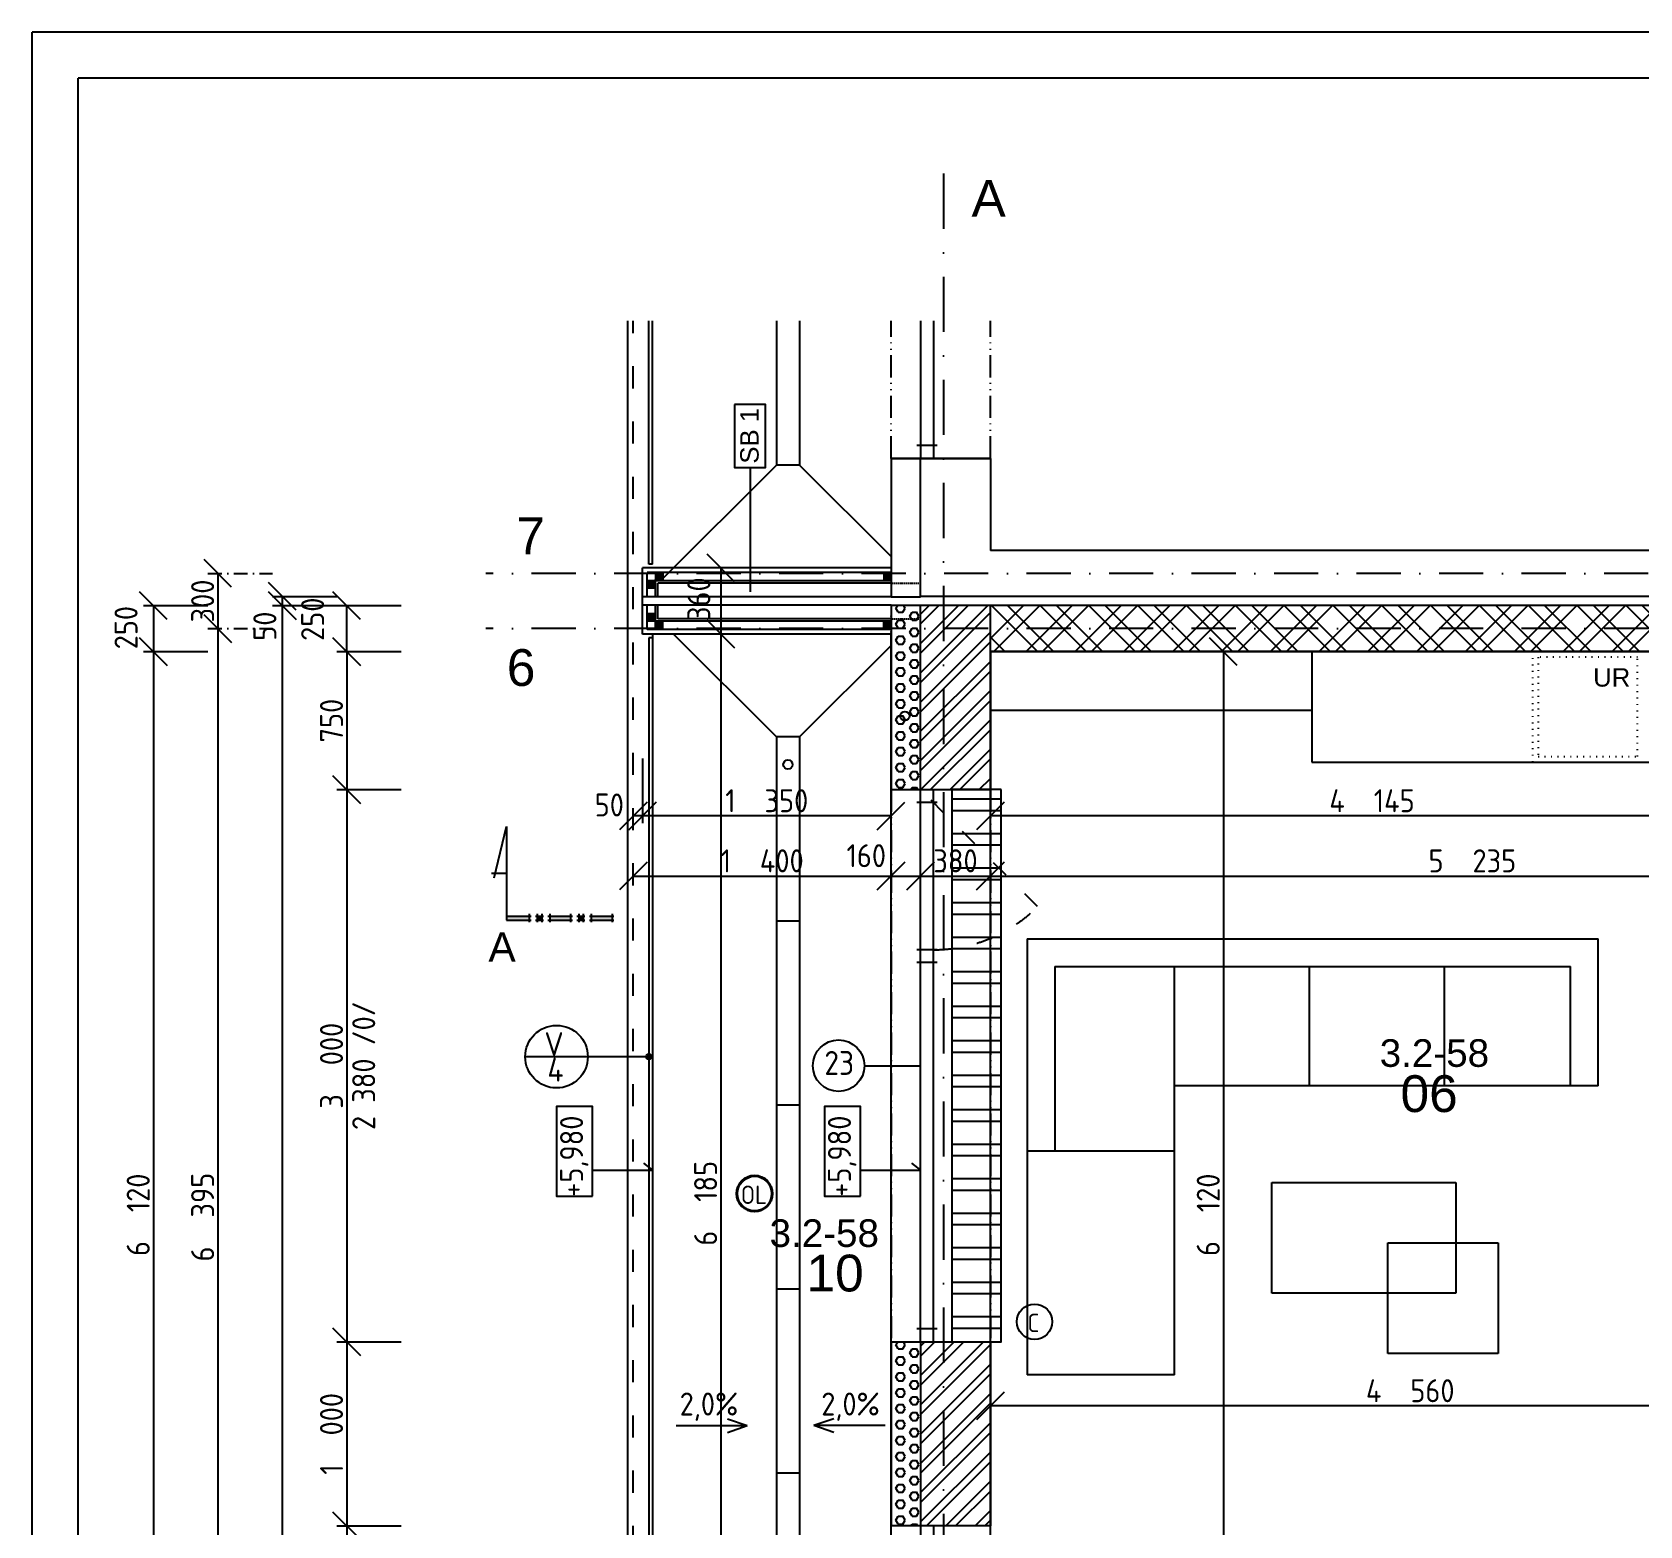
# Model space of a CAD drawing. Extents: x 4511820 to 5180432, y -1526536 to -944957.
# Drawn here: x 4975746 to 4984478, y -1141604 to -1133488 of the extents above; entities that cross this region are included whole.
import ezdxf

# ---------------------------------------------------------------- set-up
doc = ezdxf.new("R2010")
doc.units = 0
doc.header["$MEASUREMENT"] = 0
for name, pattern in [('ACAD_ISO03W100', [30, 12, -18]), ('ACAD_ISO07W100', [3.5, 0.5, -3]), ('ACAD_ISO12W100', [22, 12, -3, 0.5, -3, 0.5, -3]), ('BODKOCIARKOVANA_3', [5.6, 3, -1.3, 0, -1.3])]:
    doc.linetypes.add(name, pattern=pattern)
doc.layers.get('0').update_dxf_attribs({"linetype": 'CONTINUOUS'})
doc.layers.get('Defpoints').update_dxf_attribs({"color": 61, "linetype": 'CONTINUOUS'})
for name, color, linetype in [('KÓTY', 4, 'CONTINUOUS'), ('MÚRY', 1, 'CONTINUOUS'), ('OKNÁ', 143, 'CONTINUOUS'), ('osi', 253, 'CONTINUOUS'), ('Plochy', 41, 'CONTINUOUS'), ('POPIS', 7, 'CONTINUOUS'), ('POZEMOK', 7, 'CONTINUOUS'), ('TENKÁ', 7, 'CONTINUOUS'), ('tzb', 153, 'CONTINUOUS'), ('Z-Kúrenie', 101, 'CONTINUOUS'), ('ZARIADENIE', 47, 'CONTINUOUS'), ('ZARIADENIE1', 145, 'CONTINUOUS'), ('ŠRAFY', 82, 'CONTINUOUS')]:
    doc.layers.add(name, color=color, linetype=linetype)
doc.layers.add('zz-kanal-daždová', color=136, linetype='CONTINUOUS', lineweight=40)
doc.styles.add('ARIAL', font='arial.ttf')
doc.styles.add('styl1', font='arial.ttf')
doc.styles.add('STYLE1', font='isocp.shx')
doc.dimstyles.new('STANDARD-50', dxfattribs={"dimtxt": 125, "dimasz": 150, "dimexe": 10, "dimexo": 200, "dimgap": 20, "dimtad": 1, "dimdsep": 46, "dimlunit": 6, "dimtxsty": 'STYLE1', "dimblk1": 'OBLIQUE', "dimblk2": 'OBLIQUE', "dimsah": 1, "dimcen": 2.5, "dimse1": 1, "dimse2": 1, "dimadec": 0, "dimazin": 0, "dimtfac": 1, "dimtmove": 1, "dimatfit": 3, "dimldrblk": 'OBLIQUE', "dimfxl": 1, "dimtolj": 1, "dimtzin": 0, "dimarcsym": 0})
pattern_1 = [(45, (0, 175781), (-79.549513, 79.549513), []), (45, (53.03, 175781), (-79.549513, 79.549513), [])]
pattern_2 = [(315, (6325766.1914, 3884251.8086), (4.4194173824, 4.4194173824), [])]

# ---------------------------------------------------------------- blocks, each defined once
blk = doc.blocks.new('_OBLIQUE')
at = {"color": 0, "linetype": 'ByBlock'}
blk.add_line((-0.5, -0.5), (0.5, 0.5), dxfattribs=at)
blk = doc.blocks.new('*D13036')
at = {"layer": 'Defpoints', "color": 0}
for p in [(4979296, -1136429.2), (4976754.5, -1136729.2), (4979296, -1136729.2)]:
    blk.add_point(p, dxfattribs=at)
at = {"layer": 'KÓTY', "color": 0, "lineweight": -2}
blk.add_line((4976754.5, -1136429.2), (4976754.5, -1136729.2), dxfattribs=at)
at = {"layer": 'KÓTY', "color": 0, "linetype": 'ByBlock', "lineweight": -2, "xscale": 150, "yscale": 150, "zscale": 150}
for p, rotation in [((4976754.5, -1136429.2), 90), ((4976754.5, -1136729.2), 270)]:
    blk.add_blockref('_OBLIQUE', p, dxfattribs=dict(at, rotation=rotation))
at = {"layer": 'KÓTY', "color": 0, "insert": (4976672, -1136579.2), "char_height": 125, "attachment_point": 5, "rotation": 90, "style": 'STYLE1'}
blk.add_mtext('\\A1;300', dxfattribs=at)
blk = doc.blocks.new('*D13037')
at = {"layer": 'Defpoints', "color": 0}
for p in [(4979011, -1136554.2), (4977104.5, -1136604.2), (4979011, -1136604.2)]:
    blk.add_point(p, dxfattribs=at)
at = {"layer": 'KÓTY', "color": 0, "lineweight": -2}
blk.add_line((4977104.5, -1136554.2), (4977104.5, -1136604.2), dxfattribs=at)
at = {"layer": 'KÓTY', "color": 0, "linetype": 'ByBlock', "lineweight": -2, "xscale": 150, "yscale": 150, "zscale": 150}
for p, rotation in [((4977104.5, -1136554.2), 90), ((4977104.5, -1136604.2), 270)]:
    blk.add_blockref('_OBLIQUE', p, dxfattribs=dict(at, rotation=rotation))
at = {"layer": 'KÓTY', "color": 0, "insert": (4977010, -1136716), "char_height": 125, "attachment_point": 5, "rotation": 90, "style": 'STYLE1'}
blk.add_mtext('\\A1;50', dxfattribs=at)
blk = doc.blocks.new('*D13038')
at = {"layer": 'Defpoints', "color": 0}
for p in [(4980951, -1136604.2), (4976404.5, -1136854.2), (4980951, -1136854.2)]:
    blk.add_point(p, dxfattribs=at)
at = {"layer": 'KÓTY', "color": 0, "lineweight": -2}
blk.add_line((4976404.5, -1136604.2), (4976404.5, -1136854.2), dxfattribs=at)
at = {"layer": 'KÓTY', "color": 0, "linetype": 'ByBlock', "lineweight": -2, "xscale": 150, "yscale": 150, "zscale": 150}
for p, rotation in [((4976404.5, -1136604.2), 90), ((4976404.5, -1136854.2), 270)]:
    blk.add_blockref('_OBLIQUE', p, dxfattribs=dict(at, rotation=rotation))
at = {"layer": 'KÓTY', "color": 0, "insert": (4976256, -1136724), "char_height": 125, "attachment_point": 5, "rotation": 90, "style": 'STYLE1'}
blk.add_mtext('\\A1;250', dxfattribs=at)
blk = doc.blocks.new('*D13039')
at = {"layer": 'Defpoints', "color": 0}
for p in [(4980951, -1136854.2), (4976404.5, -1142974.2), (4980951, -1142974.2)]:
    blk.add_point(p, dxfattribs=at)
at = {"layer": 'KÓTY', "color": 0, "lineweight": -2}
blk.add_line((4976404.5, -1136854.2), (4976404.5, -1142974.2), dxfattribs=at)
at = {"layer": 'KÓTY', "color": 0, "linetype": 'ByBlock', "lineweight": -2, "xscale": 150, "yscale": 150, "zscale": 150}
for p, rotation in [((4976404.5, -1136854.2), 90), ((4976404.5, -1142974.2), 270)]:
    blk.add_blockref('_OBLIQUE', p, dxfattribs=dict(at, rotation=rotation))
at = {"layer": 'KÓTY', "color": 0, "insert": (4976322, -1139914.2), "char_height": 125, "attachment_point": 5, "rotation": 90, "style": 'STYLE1'}
blk.add_mtext('\\A1;6ﾠ120', dxfattribs=at)
blk = doc.blocks.new('*D13049')
at = {"layer": 'Defpoints', "color": 0}
for p in [(4980696, -1136729.2), (4976754.5, -1143124.2), (4980696, -1143124.2)]:
    blk.add_point(p, dxfattribs=at)
at = {"layer": 'KÓTY', "color": 0, "lineweight": -2}
blk.add_line((4976754.5, -1136729.2), (4976754.5, -1143124.2), dxfattribs=at)
at = {"layer": 'KÓTY', "color": 0, "linetype": 'ByBlock', "lineweight": -2, "xscale": 150, "yscale": 150, "zscale": 150}
for p, rotation in [((4976754.5, -1136729.2), 90), ((4976754.5, -1143124.2), 270)]:
    blk.add_blockref('_OBLIQUE', p, dxfattribs=dict(at, rotation=rotation))
at = {"layer": 'KÓTY', "color": 0, "insert": (4976672, -1139926.7), "char_height": 125, "attachment_point": 5, "rotation": 90, "style": 'STYLE1'}
blk.add_mtext('\\A1;6ﾠ395', dxfattribs=at)
blk = doc.blocks.new('*D13055')
at = {"layer": 'Defpoints', "color": 0}
for p in [(4979211, -1136604.2), (4977104.5, -1169414.2), (4982061, -1169414.2)]:
    blk.add_point(p, dxfattribs=at)
at = {"layer": 'KÓTY', "color": 0, "lineweight": -2}
blk.add_line((4977104.5, -1136604.2), (4977104.5, -1169414.2), dxfattribs=at)
at = {"layer": 'KÓTY', "color": 0, "linetype": 'ByBlock', "lineweight": -2, "xscale": 150, "yscale": 150, "zscale": 150}
for p, rotation in [((4977104.5, -1136604.2), 90), ((4977104.5, -1169414.2), 270)]:
    blk.add_blockref('_OBLIQUE', p, dxfattribs=dict(at, rotation=rotation))
at = {"layer": 'KÓTY', "color": 0, "insert": (4977022, -1153009.2), "char_height": 125, "attachment_point": 5, "rotation": 90, "style": 'STYLE1'}
blk.add_mtext('\\A1;32ﾠ810', dxfattribs=at)
blk = doc.blocks.new('*D13056')
at = {"layer": 'Defpoints', "color": 0}
for p in [(4977454.5, -1136604.2), (4980951, -1136604.2), (4980951, -1136854.2)]:
    blk.add_point(p, dxfattribs=at)
at = {"layer": 'KÓTY', "color": 0, "lineweight": -2}
blk.add_line((4977454.5, -1136854.2), (4977454.5, -1136604.2), dxfattribs=at)
at = {"layer": 'KÓTY', "color": 0, "linetype": 'ByBlock', "lineweight": -2, "xscale": 150, "yscale": 150, "zscale": 150}
for p, rotation in [((4977454.5, -1136604.2), 90), ((4977454.5, -1136854.2), 270)]:
    blk.add_blockref('_OBLIQUE', p, dxfattribs=dict(at, rotation=rotation))
at = {"layer": 'KÓTY', "color": 0, "insert": (4977269.5, -1136678.4), "char_height": 125, "attachment_point": 5, "rotation": 90, "style": 'STYLE1'}
blk.add_mtext('\\A1;250', dxfattribs=at)
blk = doc.blocks.new('*D13057')
at = {"layer": 'Defpoints', "color": 0}
for p in [(4980951, -1136854.2), (4977454.5, -1137604.2), (4980951, -1137604.2)]:
    blk.add_point(p, dxfattribs=at)
at = {"layer": 'KÓTY', "color": 0, "lineweight": -2}
blk.add_line((4977454.5, -1136854.2), (4977454.5, -1137604.2), dxfattribs=at)
at = {"layer": 'KÓTY', "color": 0, "linetype": 'ByBlock', "lineweight": -2, "xscale": 150, "yscale": 150, "zscale": 150}
for p, rotation in [((4977454.5, -1136854.2), 90), ((4977454.5, -1137604.2), 270)]:
    blk.add_blockref('_OBLIQUE', p, dxfattribs=dict(at, rotation=rotation))
at = {"layer": 'KÓTY', "color": 0, "insert": (4977372, -1137229.2), "char_height": 125, "attachment_point": 5, "rotation": 90, "style": 'STYLE1'}
blk.add_mtext('\\A1;750', dxfattribs=at)
blk = doc.blocks.new('*D13058')
at = {"layer": 'Defpoints', "color": 0}
for p in [(4980571, -1137604.2), (4977454.5, -1140604.2), (4980571, -1140604.2)]:
    blk.add_point(p, dxfattribs=at)
at = {"layer": 'KÓTY', "color": 0, "lineweight": -2}
blk.add_line((4977454.5, -1137604.2), (4977454.5, -1140604.2), dxfattribs=at)
at = {"layer": 'KÓTY', "color": 0, "linetype": 'ByBlock', "lineweight": -2, "xscale": 150, "yscale": 150, "zscale": 150}
for p, rotation in [((4977454.5, -1137604.2), 90), ((4977454.5, -1140604.2), 270)]:
    blk.add_blockref('_OBLIQUE', p, dxfattribs=dict(at, rotation=rotation))
at = {"layer": 'KÓTY', "color": 0, "insert": (4977372, -1139104.2), "char_height": 125, "attachment_point": 5, "rotation": 90, "style": 'STYLE1'}
blk.add_mtext('\\A1;3ﾠ000', dxfattribs=at)
blk = doc.blocks.new('*D13059')
at = {"layer": 'Defpoints', "color": 0}
for p in [(4980571, -1140604.2), (4977454.5, -1141604.2), (4980641, -1141604.2)]:
    blk.add_point(p, dxfattribs=at)
at = {"layer": 'KÓTY', "color": 0, "lineweight": -2}
blk.add_line((4977454.5, -1140604.2), (4977454.5, -1141604.2), dxfattribs=at)
at = {"layer": 'KÓTY', "color": 0, "linetype": 'ByBlock', "lineweight": -2, "xscale": 150, "yscale": 150, "zscale": 150}
for p, rotation in [((4977454.5, -1140604.2), 90), ((4977454.5, -1141604.2), 270)]:
    blk.add_blockref('_OBLIQUE', p, dxfattribs=dict(at, rotation=rotation))
at = {"layer": 'KÓTY', "color": 0, "insert": (4977372, -1141104.2), "char_height": 125, "attachment_point": 5, "rotation": 90, "style": 'STYLE1'}
blk.add_mtext('\\A1;1ﾠ000', dxfattribs=at)
blk = doc.blocks.new('*D13060')
at = {"layer": 'Defpoints', "color": 0}
for p in [(4980641, -1141604.2), (4977454.5, -1142554.2), (4980571, -1142554.2)]:
    blk.add_point(p, dxfattribs=at)
at = {"layer": 'KÓTY', "color": 0, "lineweight": -2}
blk.add_line((4977454.5, -1141604.2), (4977454.5, -1142554.2), dxfattribs=at)
at = {"layer": 'KÓTY', "color": 0, "linetype": 'ByBlock', "lineweight": -2, "xscale": 150, "yscale": 150, "zscale": 150}
for p, rotation in [((4977454.5, -1141604.2), 90), ((4977454.5, -1142554.2), 270)]:
    blk.add_blockref('_OBLIQUE', p, dxfattribs=dict(at, rotation=rotation))
at = {"layer": 'KÓTY', "color": 0, "insert": (4977372, -1142079.2), "char_height": 125, "attachment_point": 5, "rotation": 90, "style": 'STYLE1'}
blk.add_mtext('\\A1;950', dxfattribs=at)
blk = doc.blocks.new('sedacka roh')
at = {"layer": 'ZARIADENIE', "color": 30, "ltscale": 0.25}
for p, q in [((4397144.3, -1344644.9), (4397144.3, -1342275.4)), ((4397944.3, -1342275.4), (4397144.3, -1342275.4)), ((4397944.3, -1342275.4), (4397944.3, -1343844.9)), ((4397944.3, -1343491.4), (4397144.3, -1343491.4)), ((4397294.3, -1344494.9), (4397294.3, -1343491.4)), ((4400244.3, -1343844.9), (4397944.3, -1343844.9)), ((4397944.3, -1343844.9), (4397944.3, -1344494.9)), ((4398677.7, -1343844.9), (4398677.7, -1344494.9)), ((4399411, -1343844.9), (4399411, -1344494.9)), ((4400094.3, -1343844.9), (4400094.3, -1344494.9)), ((4400244.3, -1343844.9), (4400244.3, -1344644.9)), ((4397294.3, -1344494.9), (4400094.3, -1344494.9)), ((4397144.3, -1344644.9), (4400244.3, -1344644.9))]:
    blk.add_line(p, q, dxfattribs=at)
at = {"layer": 'ZARIADENIE', "color": 45, "ltscale": 0.25}
for p, q in [((4399702.3, -1342392.2), (4399102.3, -1342392.2)), ((4399102.3, -1342392.2), (4399102.3, -1342992.2)), ((4399702.3, -1342992.2), (4399702.3, -1342392.2)), ((4398472.5, -1342719.9), (4398472.5, -1343319.9)), ((4399472.5, -1342719.9), (4398472.5, -1342719.9)), ((4399472.5, -1343319.9), (4399472.5, -1342719.9)), ((4399102.3, -1342992.2), (4399702.3, -1342992.2)), ((4398472.5, -1343319.9), (4399472.5, -1343319.9))]:
    blk.add_line(p, q, dxfattribs=at)
blk = doc.blocks.new('*D18422')
at = {"layer": 'Defpoints', "color": 0}
for p in [(4979011, -1138073.5), (4980411, -1138073.5), (4980411, -1138073.5)]:
    blk.add_point(p, dxfattribs=at)
at = {"layer": 'KÓTY', "color": 0, "lineweight": -2}
blk.add_line((4979011, -1138073.5), (4980411, -1138073.5), dxfattribs=at)
at = {"layer": 'KÓTY', "color": 0, "linetype": 'ByBlock', "lineweight": -2, "xscale": 150, "yscale": 150, "zscale": 150, "rotation": 180}
blk.add_blockref('_OBLIQUE', (4979011, -1138073.5), dxfattribs=at)
at = {"layer": 'KÓTY', "color": 0, "linetype": 'ByBlock', "lineweight": -2, "xscale": 150, "yscale": 150, "zscale": 150}
blk.add_blockref('_OBLIQUE', (4980411, -1138073.5), dxfattribs=at)
at = {"layer": 'KÓTY', "color": 0, "insert": (4979711, -1137991), "char_height": 125, "attachment_point": 5, "style": 'STYLE1'}
blk.add_mtext('\\A1;1ﾠ400', dxfattribs=at)
blk = doc.blocks.new('*D18423')
at = {"layer": 'Defpoints', "color": 0}
for p in [(4980411, -1138073.5), (4980571, -1138073.5), (4980571, -1138073.5)]:
    blk.add_point(p, dxfattribs=at)
at = {"layer": 'KÓTY', "color": 0, "lineweight": -2}
blk.add_line((4980411, -1138073.5), (4980571, -1138073.5), dxfattribs=at)
at = {"layer": 'KÓTY', "color": 0, "linetype": 'ByBlock', "lineweight": -2, "xscale": 150, "yscale": 150, "zscale": 150, "rotation": 180}
blk.add_blockref('_OBLIQUE', (4980411, -1138073.5), dxfattribs=at)
at = {"layer": 'KÓTY', "color": 0, "linetype": 'ByBlock', "lineweight": -2, "xscale": 150, "yscale": 150, "zscale": 150}
blk.add_blockref('_OBLIQUE', (4980571, -1138073.5), dxfattribs=at)
at = {"layer": 'KÓTY', "color": 0, "insert": (4980276.5, -1137963), "char_height": 125, "attachment_point": 5, "style": 'STYLE1'}
blk.add_mtext('\\A1;160', dxfattribs=at)
blk = doc.blocks.new('*D18424')
at = {"layer": 'Defpoints', "color": 0}
for p in [(4980571, -1138073.5), (4980951, -1138073.5), (4980951, -1138073.5)]:
    blk.add_point(p, dxfattribs=at)
at = {"layer": 'KÓTY', "color": 0, "lineweight": -2}
blk.add_line((4980571, -1138073.5), (4980951, -1138073.5), dxfattribs=at)
at = {"layer": 'KÓTY', "color": 0, "linetype": 'ByBlock', "lineweight": -2, "xscale": 150, "yscale": 150, "zscale": 150, "rotation": 180}
blk.add_blockref('_OBLIQUE', (4980571, -1138073.5), dxfattribs=at)
at = {"layer": 'KÓTY', "color": 0, "linetype": 'ByBlock', "lineweight": -2, "xscale": 150, "yscale": 150, "zscale": 150}
blk.add_blockref('_OBLIQUE', (4980951, -1138073.5), dxfattribs=at)
at = {"layer": 'KÓTY', "color": 0, "insert": (4980761, -1137991), "char_height": 125, "attachment_point": 5, "style": 'STYLE1'}
blk.add_mtext('\\A1;380', dxfattribs=at)
blk = doc.blocks.new('*D18425')
at = {"layer": 'Defpoints', "color": 0}
for p in [(4980951, -1138073.5), (4986186, -1138073.5), (4986186, -1138073.5)]:
    blk.add_point(p, dxfattribs=at)
at = {"layer": 'KÓTY', "color": 0, "lineweight": -2}
blk.add_line((4980951, -1138073.5), (4986186, -1138073.5), dxfattribs=at)
at = {"layer": 'KÓTY', "color": 0, "linetype": 'ByBlock', "lineweight": -2, "xscale": 150, "yscale": 150, "zscale": 150, "rotation": 180}
blk.add_blockref('_OBLIQUE', (4980951, -1138073.5), dxfattribs=at)
at = {"layer": 'KÓTY', "color": 0, "linetype": 'ByBlock', "lineweight": -2, "xscale": 150, "yscale": 150, "zscale": 150}
blk.add_blockref('_OBLIQUE', (4986186, -1138073.5), dxfattribs=at)
at = {"layer": 'KÓTY', "color": 0, "insert": (4983568.5, -1137991), "char_height": 125, "attachment_point": 5, "style": 'STYLE1'}
blk.add_mtext('\\A1;5ﾠ235', dxfattribs=at)
blk = doc.blocks.new('*D18437')
at = {"layer": 'Defpoints', "color": 0}
for p in [(4980951, -1137454.2), (4985096, -1137454.2), (4980951, -1137747)]:
    blk.add_point(p, dxfattribs=at)
at = {"layer": 'KÓTY', "color": 0, "lineweight": -2}
blk.add_line((4985096, -1137747), (4980951, -1137747), dxfattribs=at)
at = {"layer": 'KÓTY', "color": 0, "linetype": 'ByBlock', "lineweight": -2, "xscale": 150, "yscale": 150, "zscale": 150, "rotation": 180}
blk.add_blockref('_OBLIQUE', (4980951, -1137747), dxfattribs=at)
at = {"layer": 'KÓTY', "color": 0, "linetype": 'ByBlock', "lineweight": -2, "xscale": 150, "yscale": 150, "zscale": 150}
blk.add_blockref('_OBLIQUE', (4985096, -1137747), dxfattribs=at)
at = {"layer": 'KÓTY', "color": 0, "insert": (4983023.5, -1137664.5), "char_height": 125, "attachment_point": 5, "style": 'STYLE1'}
blk.add_mtext('\\A1;4ﾠ145', dxfattribs=at)
blk = doc.blocks.new('*D18452')
at = {"layer": 'Defpoints', "color": 0}
for p in [(4980951, -1136854.2), (4980951, -1142974.2), (4982216.5, -1142974.2)]:
    blk.add_point(p, dxfattribs=at)
at = {"layer": 'KÓTY', "color": 0, "lineweight": -2}
blk.add_line((4982216.5, -1136854.2), (4982216.5, -1142974.2), dxfattribs=at)
at = {"layer": 'KÓTY', "color": 0, "linetype": 'ByBlock', "lineweight": -2, "xscale": 150, "yscale": 150, "zscale": 150}
for p, rotation in [((4982216.5, -1136854.2), 90), ((4982216.5, -1142974.2), 270)]:
    blk.add_blockref('_OBLIQUE', p, dxfattribs=dict(at, rotation=rotation))
at = {"layer": 'KÓTY', "color": 0, "insert": (4982134, -1139914.2), "char_height": 125, "attachment_point": 5, "rotation": 90, "style": 'STYLE1'}
blk.add_mtext('\\A1;6ﾠ120', dxfattribs=at)
blk = doc.blocks.new('*D18492')
at = {"layer": 'Defpoints', "color": 0}
for p in [(4980951, -1140469.2), (4985511, -1140469.2), (4980951, -1140952.5)]:
    blk.add_point(p, dxfattribs=at)
at = {"layer": 'KÓTY', "color": 0, "lineweight": -2}
blk.add_line((4985511, -1140952.5), (4980951, -1140952.5), dxfattribs=at)
at = {"layer": 'KÓTY', "color": 0, "linetype": 'ByBlock', "lineweight": -2, "xscale": 150, "yscale": 150, "zscale": 150, "rotation": 180}
blk.add_blockref('_OBLIQUE', (4980951, -1140952.5), dxfattribs=at)
at = {"layer": 'KÓTY', "color": 0, "linetype": 'ByBlock', "lineweight": -2, "xscale": 150, "yscale": 150, "zscale": 150}
blk.add_blockref('_OBLIQUE', (4985511, -1140952.5), dxfattribs=at)
at = {"layer": 'KÓTY', "color": 0, "insert": (4983231, -1140870), "char_height": 125, "attachment_point": 5, "style": 'STYLE1'}
blk.add_mtext('\\A1;4ﾠ560', dxfattribs=at)
blk = doc.blocks.new('*D19129')
at = {"layer": 'Defpoints', "color": 0}
for p in [(4980411, -1136759.2), (4979486.5, -1142944.2), (4980411, -1142944.2)]:
    blk.add_point(p, dxfattribs=at)
at = {"layer": 'KÓTY', "color": 0, "lineweight": -2}
blk.add_line((4979486.5, -1136759.2), (4979486.5, -1142944.2), dxfattribs=at)
at = {"layer": 'KÓTY', "color": 0, "linetype": 'ByBlock', "lineweight": -2, "xscale": 150, "yscale": 150, "zscale": 150}
for p, rotation in [((4979486.5, -1136759.2), 90), ((4979486.5, -1142944.2), 270)]:
    blk.add_blockref('_OBLIQUE', p, dxfattribs=dict(at, rotation=rotation))
at = {"layer": 'KÓTY', "color": 0, "insert": (4979404, -1139851.7), "char_height": 125, "attachment_point": 5, "rotation": 90, "style": 'STYLE1'}
blk.add_mtext('\\A1;6ﾠ185', dxfattribs=at)
blk = doc.blocks.new('*D47943')
at = {"layer": 'Defpoints', "color": 0}
for p in [(4979486.5, -1136399.2), (4979486.5, -1136759.2), (4979486.5, -1136759.2)]:
    blk.add_point(p, dxfattribs=at)
at = {"layer": 'KÓTY', "color": 0, "lineweight": -2}
blk.add_line((4979486.5, -1136399.2), (4979486.5, -1136759.2), dxfattribs=at)
at = {"layer": 'KÓTY', "color": 0, "linetype": 'ByBlock', "lineweight": -2, "xscale": 150, "yscale": 150, "zscale": 150}
for p, rotation in [((4979486.5, -1136399.2), 90), ((4979486.5, -1136759.2), 270)]:
    blk.add_blockref('_OBLIQUE', p, dxfattribs=dict(at, rotation=rotation))
at = {"layer": 'KÓTY', "color": 0, "insert": (4979367, -1136569.5), "char_height": 125, "attachment_point": 5, "rotation": 90, "style": 'STYLE1'}
blk.add_mtext('\\A1;360', dxfattribs=at)
blk = doc.blocks.new('*D47954')
at = {"layer": 'Defpoints', "color": 0}
for p in [(4979061, -1137747), (4979061, -1138162.5), (4980411, -1138162.5)]:
    blk.add_point(p, dxfattribs=at)
at = {"layer": 'KÓTY', "color": 0, "lineweight": -2}
blk.add_line((4980411, -1137747), (4979061, -1137747), dxfattribs=at)
at = {"layer": 'KÓTY', "color": 0, "linetype": 'ByBlock', "lineweight": -2, "xscale": 150, "yscale": 150, "zscale": 150, "rotation": 180}
blk.add_blockref('_OBLIQUE', (4979061, -1137747), dxfattribs=at)
at = {"layer": 'KÓTY', "color": 0, "linetype": 'ByBlock', "lineweight": -2, "xscale": 150, "yscale": 150, "zscale": 150}
blk.add_blockref('_OBLIQUE', (4980411, -1137747), dxfattribs=at)
at = {"layer": 'KÓTY', "color": 0, "insert": (4979736, -1137664.5), "char_height": 125, "attachment_point": 5, "style": 'STYLE1'}
blk.add_mtext('\\A1;1ﾠ350', dxfattribs=at)
blk = doc.blocks.new('*D47955')
at = {"layer": 'Defpoints', "color": 0}
for p in [(4979011, -1137747), (4979011, -1138162.5), (4979061, -1138162.5)]:
    blk.add_point(p, dxfattribs=at)
at = {"layer": 'KÓTY', "color": 0, "lineweight": -2}
blk.add_line((4979061, -1137747), (4979011, -1137747), dxfattribs=at)
at = {"layer": 'KÓTY', "color": 0, "linetype": 'ByBlock', "lineweight": -2, "xscale": 150, "yscale": 150, "zscale": 150, "rotation": 180}
blk.add_blockref('_OBLIQUE', (4979011, -1137747), dxfattribs=at)
at = {"layer": 'KÓTY', "color": 0, "linetype": 'ByBlock', "lineweight": -2, "xscale": 150, "yscale": 150, "zscale": 150}
blk.add_blockref('_OBLIQUE', (4979061, -1137747), dxfattribs=at)
at = {"layer": 'KÓTY', "color": 0, "insert": (4978880.7, -1137687.5), "char_height": 125, "attachment_point": 5, "style": 'STYLE1'}
blk.add_mtext('\\A1;50', dxfattribs=at)

msp = doc.modelspace()

# ---------------------------------------------------------------- hatches: boundary and pattern name
at = {"layer": 'TENKÁ'}
h = msp.add_hatch(color=256, dxfattribs=at)
h.dxf.hatch_style = 1
h.paths.add_polyline_path([(4978445.7, -1138312.9), (4978322.8, -1138312.9), (4978322.8, -1138292.2), (4978445.7, -1138292.2)])
h = msp.add_hatch(color=256, dxfattribs=at)
h.dxf.hatch_style = 1
h.paths.add_polyline_path([(4978489.6, -1138312.9), (4978489.6, -1138292.2), (4978513.8, -1138292.2), (4978513.8, -1138312.9)])
h = msp.add_hatch(color=256, dxfattribs=at)
h.dxf.hatch_style = 1
h.paths.add_polyline_path([(4978670.6, -1138312.9), (4978557.7, -1138312.9), (4978557.7, -1138292.2), (4978670.6, -1138292.2)])
h = msp.add_hatch(color=256, dxfattribs=at)
h.dxf.hatch_style = 1
h.paths.add_polyline_path([(4978714.5, -1138312.9), (4978714.5, -1138292.2), (4978738.7, -1138292.2), (4978738.7, -1138312.9)])
h = msp.add_hatch(color=256, dxfattribs=at)
h.dxf.hatch_style = 1
h.paths.add_polyline_path([(4978782.6, -1138312.9), (4978782.6, -1138292.2), (4978895.5, -1138292.2), (4978895.5, -1138312.9)])
h = msp.add_hatch(color=256, dxfattribs=at)
h.dxf.hatch_style = 1
h.paths.add_polyline_path([(4979081, -1139055.191, 2.41421356), (4979096, -1139040.191, 0.41421356)])
at = {"layer": 'Z-Kúrenie', "linetype": 'Continuous'}
h = msp.add_hatch(dxfattribs=at)
h.set_pattern_fill('ANSI32', color=256, scale=500, angle=135)
h.set_pattern_definition([(180, (-105870.5, -17405), (-2e-14, -187.5), []), (180, (-105933, -17342.5), (-2e-14, -187.5), [])])
h.paths.add_polyline_path([(4980741, -1137604.191), (4980741, -1140604.191), (4981010, -1140604.191), (4981010, -1137604.191)])
at = {"layer": 'ŠRAFY'}
h = msp.add_hatch(dxfattribs=at)
h.set_pattern_fill('ANSI31', color=45, scale=50, angle=270)
h.set_pattern_definition(pattern_2)
h.paths.add_polyline_path([(4979087, -1136469.191), (4979087, -1136509.191), (4979131, -1136509.191), (4979131, -1136469.191)])
h = msp.add_hatch(dxfattribs=at)
h.set_pattern_fill('ANSI31', color=45, scale=50, angle=270)
h.set_pattern_definition(pattern_2)
h.paths.add_polyline_path([(4979171, -1136469.191), (4979171, -1136425.191), (4979131, -1136425.191), (4979131, -1136462.191), (4979131, -1136469.191)])
h = msp.add_hatch(dxfattribs=at)
h.set_pattern_fill('ANSI31', color=45, scale=50, angle=270)
h.set_pattern_definition(pattern_2)
h.paths.add_polyline_path([(4980371, -1136469.191), (4980411, -1136469.191), (4980411, -1136425.191), (4980371, -1136425.191)])
h = msp.add_hatch(dxfattribs=at)
h.set_pattern_fill('ANSI31', color=45, scale=50, angle=270)
h.set_pattern_definition(pattern_2)
h.paths.add_polyline_path([(4979087, -1136689.191), (4979131, -1136689.191), (4979131, -1136649.191), (4979087, -1136649.191)])
h = msp.add_hatch(dxfattribs=at)
h.set_pattern_fill('HEX', color=256, scale=200)
h.set_pattern_definition([(0, (0, 12402.5), (0, 43.3012702), [25, -50]), (120, (0, 12402.5), (-37.5, -21.6506351), [25, -50]), (60, (25, 12402.5), (-37.5, 21.6506351), [25, -50])])
h.paths.add_polyline_path([(4980411, -1136601.691), (4980411, -1136911.691), (4980411, -1136929.191), (4980411, -1136961.691), (4980411, -1136987.691), (4980411, -1137031.691), (4980411, -1137044.191), (4980411, -1137119.191), (4980411, -1137164.191), (4980411, -1137239.191), (4980411, -1137251.691), (4980411, -1137295.691), (4980411, -1137321.691), (4980411, -1137354.191), (4980411, -1137604.191), (4980571, -1137604.191), (4980571, -1136601.691)])
h = msp.add_hatch(dxfattribs=at)
h.set_pattern_fill('ANSI32', color=256, scale=300)
h.set_pattern_definition(pattern_1)
h.paths.add_polyline_path([(4980571, -1137604.191), (4980951, -1137604.191), (4980951, -1136854.191), (4980951, -1136604.191), (4980571, -1136604.191)])
h = msp.add_hatch(dxfattribs=at)
h.set_pattern_fill('ANSI32', color=256, scale=500)
h.set_pattern_definition([(45, (400449.4, 43955.85), (-132.5825215, 132.5825215), []), (45, (400537.78, 43955.85), (-132.5825215, 132.5825215), [])])
h.paths.add_polyline_path([(4980951, -1136604.191), (4980951, -1136854.191), (4993871, -1136854.191), (4993871, -1136604.191), (4980951, -1136604.191)])
h = msp.add_hatch(dxfattribs=at)
h.set_pattern_fill('ANSI32', color=256, scale=500, angle=90)
h.set_pattern_definition([(135, (400449.4, 43955.85), (-132.5825215, -132.5825215), []), (135, (400449.4, 44044.24), (-132.5825215, -132.5825215), [])])
h.paths.add_polyline_path([(4980951, -1136604.191), (4980951, -1136854.191), (4993871, -1136854.191), (4993871, -1136604.191), (4980951, -1136604.191)])
h = msp.add_hatch(dxfattribs=at)
h.set_pattern_fill('ANSI31', color=45, scale=50, angle=270)
h.set_pattern_definition(pattern_2)
h.paths.add_polyline_path([(4979131, -1136689.191), (4979131, -1136733.191), (4979171, -1136733.191), (4979171, -1136689.191)])
h = msp.add_hatch(dxfattribs=at)
h.set_pattern_fill('ANSI31', color=45, scale=50, angle=270)
h.set_pattern_definition(pattern_2)
h.paths.add_polyline_path([(4980371, -1136689.191), (4980371, -1136733.191), (4980411, -1136733.191), (4980411, -1136689.191)])
h = msp.add_hatch(dxfattribs=at)
h.set_pattern_fill('HEX', color=256, scale=200)
h.set_pattern_definition([(0, (0, 8400), (0, 43.3012702), [25, -50]), (120, (0, 8400), (-37.5, -21.6506351), [25, -50]), (60, (25, 8400), (-37.5, 21.6506351), [25, -50])])
h.paths.add_polyline_path([(4980411, -1140604.191), (4980411, -1140914.191), (4980411, -1140931.691), (4980411, -1140964.191), (4980411, -1140990.191), (4980411, -1141034.191), (4980411, -1141046.691), (4980411, -1141121.691), (4980411, -1141166.691), (4980411, -1141241.691), (4980411, -1141254.191), (4980411, -1141298.191), (4980411, -1141324.191), (4980411, -1141356.691), (4980411, -1141604.191), (4980571, -1141604.191), (4980571, -1140604.191)])
h = msp.add_hatch(dxfattribs=at)
h.set_pattern_fill('ANSI32', color=256, scale=300)
h.set_pattern_definition(pattern_1)
h.paths.add_polyline_path([(4980951, -1140604.191), (4980641, -1140604.191), (4980571, -1140604.191), (4980571, -1141604.191), (4980641, -1141604.191), (4980951, -1141604.191)])

# ---------------------------------------------------------------- linework, layer by layer
at = {"layer": 'KÓTY', "linetype": 'BODKOCIARKOVANA_3', "ltscale": 25}
for p, q in [((4976701.097, -1136429.191), (4977051.097, -1136429.191)), ((4976701.097, -1136729.191), (4977051.097, -1136729.191))]:
    msp.add_line(p, q, dxfattribs=at)
at = {"layer": 'KÓTY', "ltscale": 25}
for p, q in [((4977051.097, -1136554.191), (4977401.097, -1136554.191)), ((4976351.097, -1136604.191), (4976701.097, -1136604.191)), ((4977051.097, -1136604.191), (4977401.097, -1136604.191)), ((4977401.097, -1136604.191), (4977751.097, -1136604.191)), ((4976351.097, -1136854.191), (4976701.097, -1136854.191)), ((4977401.097, -1136854.191), (4977751.097, -1136854.191)), ((4979061, -1137435.597), (4979061, -1137785.597)), ((4977401.097, -1137604.191), (4977751.097, -1137604.191)), ((4977401.097, -1140604.191), (4977751.097, -1140604.191)), ((4977401.097, -1141604.191), (4977751.097, -1141604.191))]:
    msp.add_line(p, q, dxfattribs=at)
at = {"layer": 'MÚRY'}
for p, q in [((4980411, -1135804.191), (4980411, -1136399.191)), ((4980411, -1135804.191), (4980951, -1135804.191)), ((4980951, -1135804.191), (4980411, -1135804.191)), ((4980951, -1135804.191), (4980951, -1136304.191)), ((4986871, -1136304.191), (4980951, -1136304.191)), ((4979061, -1136759.191), (4979061, -1136399.191)), ((4980411, -1136399.191), (4979061, -1136399.191)), ((4980411, -1136759.191), (4979061, -1136759.191)), ((4980411, -1136759.191), (4980411, -1137604.191)), ((4980951, -1136854.191), (4980951, -1137604.191)), ((4985096, -1136854.191), (4980951, -1136854.191)), ((4980411, -1137604.191), (4980951, -1137604.191)), ((4980411, -1140604.191), (4980411, -1141604.191)), ((4980411, -1140604.191), (4980951, -1140604.191)), ((4980951, -1140604.191), (4980951, -1141604.191)), ((4980951, -1141604.191), (4980411, -1141604.191))]:
    msp.add_line(p, q, dxfattribs=at)
at = {"layer": 'OKNÁ'}
for p, q in [((4979096, -1136379.191), (4979096, -1135057)), ((4979116, -1136379.191), (4979116, -1135057)), ((4979116, -1136379.191), (4979096, -1136379.191)), ((4979096, -1136779.191), (4979096, -1142924.191)), ((4979116, -1136779.191), (4979096, -1136779.191)), ((4979116, -1136779.191), (4979116, -1142924.191))]:
    msp.add_line(p, q, dxfattribs=at)
at = {"layer": 'OKNÁ', "ltscale": 0.25}
for p, q in [((4980571, -1135057), (4980571, -1135804.191)), ((4980641, -1135057), (4980641, -1135804.191)), ((4980661, -1135734.191), (4980551, -1135734.191)), ((4980571, -1140604.191), (4980571, -1137604.191)), ((4980641, -1140604.191), (4980641, -1137604.191)), ((4980661, -1137674.191), (4980551, -1137674.191)), ((4980661, -1138474.191), (4980551, -1138474.191)), ((4980661, -1138544.191), (4980551, -1138544.191)), ((4980266.146, -1139104.191), (4980571, -1139104.191)), ((4980661, -1140534.191), (4980551, -1140534.191)), ((4980571, -1141604.191), (4980571, -1142554.191)), ((4980641, -1141604.191), (4980641, -1142554.191))]:
    msp.add_line(p, q, dxfattribs=at)
at = {"layer": 'OKNÁ', "linetype": 'ACAD_ISO03W100', "ltscale": 8}
msp.add_line((4980626.858, -1137660.049), (4981206.685, -1138239.877), dxfattribs=at)
at = {"layer": 'OKNÁ', "ltscale": 0.25}
msp.add_circle((4980126.146, -1139104.191), 140, dxfattribs=at)
at = {"layer": 'OKNÁ', "linetype": 'ACAD_ISO03W100', "ltscale": 8}
msp.add_arc((4980641, -1137674.191), 800, 270, 315, dxfattribs=at)
at = {"layer": 'osi', "linetype": 'BODKOCIARKOVANA_3', "ltscale": 100}
msp.add_line((4980696, -1134257), (4980696, -1171774.191), dxfattribs=at)
at = {"layer": 'osi', "linetype": 'BODKOCIARKOVANA_3', "ltscale": 80}
for p, q in [((5041881, -1136429.191), (4978211, -1136429.191)), ((5041881, -1136729.191), (4978211, -1136729.191))]:
    msp.add_line(p, q, dxfattribs=at)
at = {"layer": 'Plochy'}
for points in [[(4980411, -1136759.191), (4979116, -1136759.191), (4979116, -1142944.191), (4980411, -1142944.191)], [(4980951, -1142974.191), (4980951, -1136854.191), (4985096, -1136854.191), (4985096, -1137454.191), (4986186, -1137454.191), (4986186, -1140317.5), (4986186, -1140354.191), (4985511, -1140354.191), (4985511, -1140469.191), (4987011, -1140469.191), (4987011, -1142974.191)]]:
    msp.add_lwpolyline(points, close=True, dxfattribs=at)
at = {"layer": 'POZEMOK'}
for p, q in [((4979788.5, -1135057), (4979788.5, -1135840.441)), ((4979913.5, -1135057), (4979913.5, -1135840.441)), ((4979788.5, -1135840.441), (4979162.25, -1136466.691)), ((4979913.5, -1135840.441), (4979788.5, -1135840.441)), ((4979913.5, -1135840.441), (4980411, -1136337.941)), ((4979788.5, -1137317.941), (4979229.75, -1136759.191)), ((4979913.5, -1137317.941), (4980411, -1136820.441)), ((4979913.5, -1137317.941), (4980411, -1136820.441)), ((4979913.5, -1137317.941), (4979788.5, -1137317.941)), ((4979788.5, -1137317.941), (4979788.5, -1142317.941)), ((4979913.5, -1137317.941), (4979788.5, -1137317.941)), ((4979788.5, -1137317.941), (4979788.5, -1142317.941)), ((4979913.5, -1137317.941), (4979913.5, -1142317.941)), ((4979913.5, -1137317.941), (4979913.5, -1142317.941)), ((4979913.5, -1138317.941), (4979788.5, -1138317.941)), ((4979913.5, -1139317.941), (4979788.5, -1139317.941)), ((4979913.5, -1140317.941), (4979788.5, -1140317.941)), ((4979913.5, -1141317.941), (4979788.5, -1141317.941))]:
    msp.add_line(p, q, dxfattribs=at)
at = {"layer": 'TENKÁ', "color": 7}
for p, q in [((5065037, -1133488.497), (4975746, -1133488.497)), ((4975746, -1174183.522), (4975746, -1133488.497)), ((5064787, -1133738.497), (4975996, -1133738.497)), ((4975996, -1173933.522), (4975996, -1133738.497))]:
    msp.add_line(p, q, dxfattribs=at)
at = {"layer": 'TENKÁ'}
for p, q in [((4978981, -1155224.191), (4978981, -1135057)), ((4978981, -1137369.191), (4978981, -1135057)), ((4979645.559, -1135854), (4979645.559, -1136528.691)), ((4980571, -1136556.691), (4980571, -1135804.191)), ((4980411, -1136399.191), (4980411, -1136556.691)), ((4980411, -1136399.191), (4980411, -1136556.691)), ((4980411, -1136556.691), (4979061, -1136556.691)), ((4980411, -1136556.691), (4980571, -1136556.691)), ((4994411, -1136554.191), (4980571, -1136554.191)), ((4980411, -1136601.691), (4979061, -1136601.691)), ((4980411, -1136601.691), (4980571, -1136601.691)), ((4980411, -1136601.691), (4980411, -1136759.191)), ((4980411, -1136601.691), (4980411, -1136759.191)), ((4980571, -1137604.191), (4980571, -1136601.691)), ((4994411, -1136604.191), (4980571, -1136604.191)), ((4980951, -1136854.191), (4980951, -1136604.191)), ((4978256.3, -1138083.8), (4978322.8, -1137804.9)), ((4978322.8, -1137804.9), (4978322.8, -1138312.9)), ((4978322.8, -1138058.9), (4978240.2, -1138058.9)), ((4978322.8, -1138292.2), (4978455.7, -1138292.2)), ((4978322.8, -1138312.9), (4978455.7, -1138312.9)), ((4978445.7, -1138279.2), (4978445.7, -1138324.8)), ((4978479.6, -1138292.2), (4978523.8, -1138292.2)), ((4978479.6, -1138312.9), (4978523.8, -1138312.9)), ((4978489.6, -1138279.2), (4978489.6, -1138324.8)), ((4978513.8, -1138279.2), (4978513.8, -1138324.8)), ((4978547.7, -1138292.2), (4978680.6, -1138292.2)), ((4978547.7, -1138312.9), (4978680.6, -1138312.9)), ((4978557.7, -1138279.2), (4978557.7, -1138324.8)), ((4978670.6, -1138279.2), (4978670.6, -1138324.8)), ((4978704.5, -1138292.2), (4978748.7, -1138292.2)), ((4978704.5, -1138312.9), (4978748.7, -1138312.9)), ((4978714.5, -1138279.2), (4978714.5, -1138324.8)), ((4978738.7, -1138279.2), (4978738.7, -1138324.8)), ((4978772.6, -1138292.2), (4978905.5, -1138292.2)), ((4978772.6, -1138312.9), (4978905.5, -1138312.9)), ((4978782.6, -1138279.2), (4978782.6, -1138324.8)), ((4978895.5, -1138279.2), (4978895.5, -1138324.8)), ((4979067.191, -1139634.336), (4979116, -1139671.691)), ((4980522.191, -1139634.336), (4980571, -1139671.691)), ((4978790.261, -1139671.691), (4979116, -1139671.691)), ((4980245.261, -1139671.691), (4980571, -1139671.691)), ((4980571, -1140604.191), (4980571, -1141604.191)), ((4979523.05, -1141021.9), (4979630.25, -1141059.5)), ((4980099.45, -1141021.9), (4979992.25, -1141059.5)), ((4979244.25, -1141059.5), (4979630.25, -1141059.5)), ((4979523.05, -1141097.1), (4979630.25, -1141059.5)), ((4980378.25, -1141059.5), (4979992.25, -1141059.5)), ((4980099.45, -1141097.1), (4979992.25, -1141059.5))]:
    msp.add_line(p, q, dxfattribs=at)
at = {"layer": 'TENKÁ', "linetype": 'ACAD_ISO03W100', "ltscale": 10}
msp.add_line((4979011, -1155224.191), (4979011, -1135057), dxfattribs=at)
at = {"layer": 'TENKÁ', "linetype": 'ACAD_ISO12W100', "ltscale": 10}
for p, q in [((4980411, -1135804.191), (4980411, -1135057)), ((4980951, -1135804.191), (4980951, -1135057)), ((4980411, -1137604.191), (4980411, -1140604.191)), ((4980951, -1137604.191), (4980951, -1140604.191))]:
    msp.add_line(p, q, dxfattribs=at)
at = {"layer": 'TENKÁ', "color": 45}
for p, q in [((4980411, -1136425.191), (4979087, -1136425.191)), ((4979087, -1136556.691), (4979087, -1136425.191)), ((4979131, -1136469.191), (4979087, -1136469.191)), ((4979131, -1136425.191), (4979131, -1136469.191)), ((4979131, -1136556.691), (4979131, -1136462.191)), ((4980411, -1136469.191), (4979131, -1136469.191)), ((4979171, -1136425.191), (4979171, -1136469.191)), ((4979131, -1136509.191), (4979087, -1136509.191)), ((4979087, -1136733.191), (4979087, -1136601.691)), ((4979131, -1136649.191), (4979087, -1136649.191)), ((4979131, -1136689.191), (4979131, -1136601.691)), ((4979131, -1136689.191), (4979087, -1136689.191)), ((4980411, -1136733.191), (4979087, -1136733.191)), ((4980411, -1136689.191), (4979131, -1136689.191)), ((4979131, -1136733.191), (4979131, -1136689.191)), ((4979171, -1136733.191), (4979171, -1136689.191))]:
    msp.add_line(p, q, dxfattribs=at)
at = {"layer": 'TENKÁ', "color": 252}
for p, q in [((4980411, -1136481.691), (4979143.5, -1136481.691)), ((4979143.5, -1136556.691), (4979143.5, -1136481.691)), ((4979143.5, -1136676.691), (4979143.5, -1136601.691)), ((4980411, -1136676.691), (4979143.5, -1136676.691))]:
    msp.add_line(p, q, dxfattribs=at)
at = {"layer": 'TENKÁ', "color": 252, "linetype": 'ACAD_ISO07W100', "ltscale": 3}
for p, q in [((4980411, -1136481.691), (4980571, -1136481.691)), ((4980411, -1136676.691), (4980571, -1136676.691))]:
    msp.add_line(p, q, dxfattribs=at)
at = {"layer": 'TENKÁ', "ltscale": 0.25}
for p, q in [((4978764.097, -1139055.191), (4978424.097, -1139055.191)), ((4979096, -1139055.191), (4978764.097, -1139055.191))]:
    msp.add_line(p, q, dxfattribs=at)
at = {"layer": 'TENKÁ'}
for points in [[(4979561.559, -1135512.5), (4979561.559, -1135854), (4979729.559, -1135854), (4979729.559, -1135512.5)], [(4978790.261, -1139812.999), (4978790.261, -1139325.384), (4978594.862, -1139325.384), (4978594.862, -1139812.999)], [(4980245.261, -1139812.999), (4980245.261, -1139325.384), (4980049.862, -1139325.384), (4980049.862, -1139812.999)]]:
    msp.add_lwpolyline(points, close=True, dxfattribs=at)
at = {"layer": 'TENKÁ', "ltscale": 0.25}
msp.add_circle((4978594.097, -1139055.191), 170, dxfattribs=at)
at = {"layer": 'TENKÁ'}
msp.add_circle((4979096, -1139055.191), 15, dxfattribs=at)
at = {"layer": 'tzb'}
for centre in [(4980486, -1137204.191), (4979851, -1137467.941), (4979851, -1137467.941)]:
    msp.add_circle(centre, 25, dxfattribs=at)
at = {"layer": 'Z-Kúrenie', "linetype": 'Continuous'}
msp.add_lwpolyline([(4981010, -1137604.191), (4980741, -1137604.191), (4980741, -1140604.191), (4981010, -1140604.191)], close=True, dxfattribs=at)
msp.add_circle((4981190.395, -1140495.137), 96, dxfattribs=at)
at = {"layer": 'ZARIADENIE1', "color": 8, "ltscale": 0.25}
for p, q in [((4982696, -1136854.191), (4982696, -1137454.191)), ((4982696, -1137174.191), (4980951, -1137174.191)), ((4982696, -1137454.191), (4985096, -1137454.191))]:
    msp.add_line(p, q, dxfattribs=at)
at = {"layer": 'ZARIADENIE1', "color": 8, "linetype": 'ACAD_ISO07W100', "ltscale": 10}
msp.add_line((4983896, -1136854.191), (4983896, -1137454.191), dxfattribs=at)
msp.add_lwpolyline([(4983926, -1137424.191), (4984466, -1137424.191), (4984466, -1136884.191), (4983926, -1136884.191)], close=True, dxfattribs=at)
at = {"layer": 'zz-kanal-daždová'}
msp.add_circle((4979669.732, -1139799.094), 96, dxfattribs=at)
at = {"layer": 'ŠRAFY', "color": 45}
for p, q in [((4980371, -1136425.191), (4980371, -1136469.191)), ((4980371, -1136733.191), (4980371, -1136689.191))]:
    msp.add_line(p, q, dxfattribs=at)

# ---------------------------------------------------------------- block references
at = {"layer": 'ZARIADENIE', "xscale": -1, "rotation": 180}
msp.add_blockref('sedacka roh', (584006.679, -2483059.123), dxfattribs=at)

# ---------------------------------------------------------------- texts
at = {"layer": 'KÓTY', "insert": (4977546.957, -1139104.191), "char_height": 125, "attachment_point": 5, "rotation": 90, "style": 'STYLE1'}
msp.add_mtext('\\A1;2 380 /0/', dxfattribs=at)
at = {"layer": 'POPIS', "lineweight": 40, "ltscale": 0.25, "style": 'ARIAL'}
for s, height, p in [('3.2-58', 150, (4983065.269, -1139110.27)), ('06', 200, (4983178.311, -1139355.77)), ('3.2-58', 150, (4979751.269, -1140088.77)), ('10', 200, (4979951.811, -1140330.77))]:
    msp.add_text(s, height=height, dxfattribs=at).set_placement(p)
at = {"layer": 'TENKÁ', "ltscale": 0.25}
for s, height, style, p in [('A', 200, 'styl1', (4980848.054, -1134491.5)), ('7', 200, 'styl1', (4978376.054, -1136324.789)), ('6', 200, 'styl1', (4978324.054, -1137040.769)), ('A', 160, 'styl1', (4978223.911, -1138539.554)), ('2,0%', 125, 'STYLE1', (4979263.082, -1141004.789)), ('2,0%', 125, 'STYLE1', (4980032.082, -1141004.789))]:
    msp.add_text(s, height=height, dxfattribs=dict(at, style=style)).set_placement(p)
at = {"layer": 'TENKÁ', "linetype": 'Continuous', "lineweight": 20, "style": 'ARIAL'}
msp.add_text('SB 1', height=100, rotation=90, dxfattribs=at).set_placement((4979691.887, -1135833.089))
at = {"layer": 'TENKÁ', "style": 'STYLE1'}
for s, p in [('V', (4978528.067, -1139051.691)), ('23', (4980048.616, -1139154.191)), ('4', (4978544.567, -1139190.328))]:
    msp.add_text(s, height=130, dxfattribs=at).set_placement(p)
at = {"layer": 'TENKÁ', "ltscale": 0.25, "style": 'STYLE1'}
for p in [(4978738.462, -1139815.937), (4980193.462, -1139815.937)]:
    msp.add_text('+5,980', height=125, rotation=90, dxfattribs=at).set_placement(p)
at = {"layer": 'Z-Kúrenie', "linetype": 'Continuous', "style": 'STYLE1'}
msp.add_text('C', height=100, dxfattribs=at).set_placement((4981151.768, -1140551.336))
at = {"layer": 'ZARIADENIE1', "color": 8, "ltscale": 0.25, "style": 'ARIAL'}
msp.add_text('UR', height=100, dxfattribs=at).set_placement((4984224.429, -1137044.299))
at = {"layer": 'zz-kanal-daždová', "style": 'STYLE1'}
msp.add_text('OL', height=100, dxfattribs=at).set_placement((4979595.104, -1139855.293))

# ---------------------------------------------------------------- dimensions: what is measured, and where the dimension line sits
at = {"layer": 'KÓTY'}
for base, p1, p2, picture, middle in [((4976754.5, -1136729.191), (4979296, -1136429.191), (4979296, -1136729.191), '*D13036', (4976672, -1136579.191)), ((4977104.5, -1169414.191), (4979211, -1136604.191), (4982061, -1169414.191), '*D13055', (4977021.957, -1153009.191)), ((4977454.5, -1136604.191), (4980951, -1136854.191), (4980951, -1136604.191), '*D13056', (4977269.5, -1136678.441)), ((4976754.5, -1143124.191), (4980696, -1136729.191), (4980696, -1143124.191), '*D13049', (4976671.957, -1139926.691)), ((4976404.5, -1142974.191), (4980951, -1136854.191), (4980951, -1142974.191), '*D13039', (4976321.957, -1139914.191)), ((4977454.5, -1137604.191), (4980951, -1136854.191), (4980951, -1137604.191), '*D13057', (4977372, -1137229.191)), ((4982216.5, -1142974.191), (4980951, -1136854.191), (4980951, -1142974.191), '*D18452', (4982133.957, -1139914.191)), ((4977454.5, -1140604.191), (4980571, -1137604.191), (4980571, -1140604.191), '*D13058', (4977371.957, -1139104.191)), ((4977454.5, -1141604.191), (4980571, -1140604.191), (4980641, -1141604.191), '*D13059', (4977371.957, -1141104.191)), ((4977454.5, -1142554.191), (4980641, -1141604.191), (4980571, -1142554.191), '*D13060', (4977372, -1142079.191))]:
    dim = msp.add_linear_dim(base=base, p1=p1, p2=p2, angle=90, dimstyle='STANDARD-50', dxfattribs=at)
    dim.commit()
    dim.dimension.update_dxf_attribs({"geometry": picture, "text_midpoint": middle})
for base, p1, p2, picture, middle in [((4979486.5, -1136759.191), (4979486.5, -1136399.191), (4979486.5, -1136759.191), '*D47943', (4979449.5, -1136569.5)), ((4977104.5, -1136604.191), (4979011, -1136554.191), (4979011, -1136604.191), '*D13037', (4977092.5, -1136716)), ((4976404.5, -1136854.191), (4980951, -1136604.191), (4980951, -1136854.191), '*D13038', (4976338.5, -1136724))]:
    dim = msp.add_linear_dim(base=base, p1=p1, p2=p2, angle=90, dimstyle='STANDARD-50', dxfattribs=at)
    dim.commit()
    dim.dimension.update_dxf_attribs({"geometry": picture, "text_midpoint": middle, "dimtype": 160})
dim = msp.add_linear_dim(base=(4979486.5, -1142944.191), p1=(4980411, -1136759.191), p2=(4980411, -1142944.191), angle=90, dimstyle='STANDARD-50', override={"dimtxsty": 'STYLE1', "dimldrblk": 'OBLIQUE'}, dxfattribs=at)
dim.commit()
dim.dimension.update_dxf_attribs({"geometry": '*D19129', "text_midpoint": (4979403.957, -1139851.691)})
for base, p1, p2, picture, middle in [((4980951, -1137747), (4985096, -1137454.191), (4980951, -1137454.191), '*D18437', (4983023.5, -1137664.457)), ((4979061, -1137747), (4980411, -1138162.5), (4979061, -1138162.5), '*D47954', (4979736, -1137664.457)), ((4980411, -1138073.5), (4979011, -1138073.5), (4980411, -1138073.5), '*D18422', (4979711, -1137990.957)), ((4980951, -1138073.5), (4980571, -1138073.5), (4980951, -1138073.5), '*D18424', (4980761, -1137991)), ((4986186, -1138073.5), (4980951, -1138073.5), (4986186, -1138073.5), '*D18425', (4983568.5, -1137990.957))]:
    dim = msp.add_linear_dim(base=base, p1=p1, p2=p2, dimstyle='STANDARD-50', override={"dimtxsty": 'STYLE1', "dimldrblk": 'OBLIQUE'}, dxfattribs=at)
    dim.commit()
    dim.dimension.update_dxf_attribs({"geometry": picture, "text_midpoint": middle})
for base, p1, p2, picture, middle in [((4979011, -1137747), (4979061, -1138162.5), (4979011, -1138162.5), '*D47955', (4978880.691, -1137770)), ((4980571, -1138073.5), (4980411, -1138073.5), (4980571, -1138073.5), '*D18423', (4980276.5, -1138045.5))]:
    dim = msp.add_linear_dim(base=base, p1=p1, p2=p2, dimstyle='STANDARD-50', override={"dimtxsty": 'STYLE1', "dimldrblk": 'OBLIQUE'}, dxfattribs=at)
    dim.commit()
    dim.dimension.update_dxf_attribs({"geometry": picture, "text_midpoint": middle, "dimtype": 160})
dim = msp.add_linear_dim(base=(4980951, -1140952.5), p1=(4985511, -1140469.191), p2=(4980951, -1140469.191), dimstyle='STANDARD-50', dxfattribs=at)
dim.commit()
dim.dimension.update_dxf_attribs({"geometry": '*D18492', "text_midpoint": (4983231, -1140869.957)})

doc.saveas('drawing.dxf')
